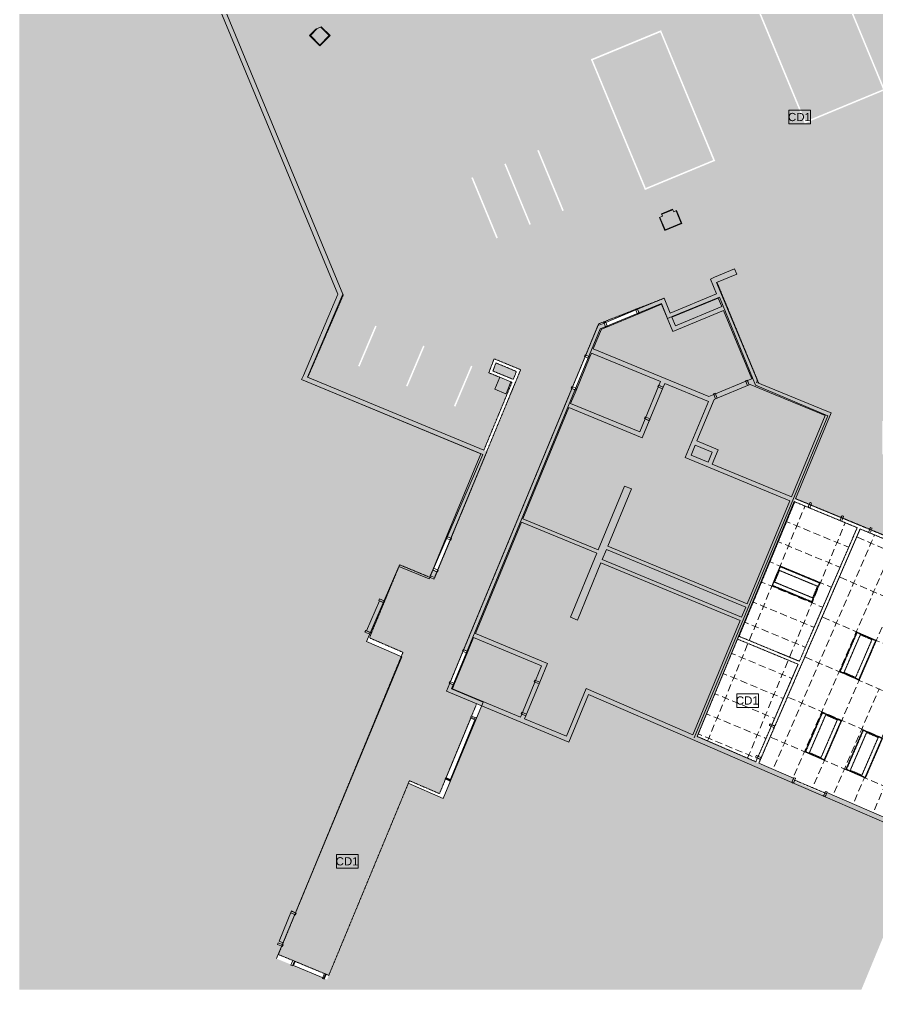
# Model space of a CAD drawing. Header units: inches. Extents: x 488 to 2071, y 800 to 2509.
# Drawn here: x 488 to 1433, y 800 to 1868 of the extents above; entities that cross this region are included whole.
import ezdxf

# ---------------------------------------------------------------- set-up
doc = ezdxf.new("R2010")
doc.units = ezdxf.units.IN
doc.header["$MEASUREMENT"] = 0
doc.linetypes.add('Demolished', pattern=[0.1875, 0.125, -0.0625])
for name, color, linetype, lineweight in [('A-ANNO-KEYN', 231, 'Continuous', 9), ('A-CLNG', 13, 'Demolished', 9), ('A-CLNG-PATT', 13, 'Demolished', 9), ('A-DETL-GENF', 92, 'Continuous', 9), ('A-DETL-THIN', 151, 'Continuous', 9), ('A-DOOR', 31, 'Demolished', 9), ('A-DOOR-FRAM', 31, 'Demolished', 20), ('A-WALL', 113, 'Demolished', 9), ('A-WALL-PATT', 111, 'Continuous', 13), ('E-LITE-EQPM', 33, 'Demolished', 9), ('I-WALL', 2, 'Demolished', 9)]:
    doc.layers.add(name, color=color, linetype=linetype, lineweight=lineweight)
doc.styles.add('Arial', font='arial.ttf', dxfattribs={"height": 9})

# ---------------------------------------------------------------- blocks, each defined once
blk = doc.blocks.new('Single Flush - OTJ_SOLIDFLUSH_ALUM-5213334-Level 1 REFLECTED CEILING PLAN DEMOLITION')
at = {"layer": 'A-DOOR-FRAM', "color": 250}
for p, q in [((-20, 4), (-20, -1.75)), ((-20, 4), (-18, 4)), ((-18, 4), (-18, -1.75)), ((18.000004, 4), (18.000004, -1.75)), ((18.000004, 4), (20.000004, 4)), ((20.000004, 4), (20.000004, -1.75)), ((-20, -1.75), (-18, -1.75)), ((18.000004, -1.75), (20.000004, -1.75))]:
    blk.add_line(p, q, dxfattribs=at)
blk = doc.blocks.new('Single Flush - OTJ_SOLIDFLUSH_ALUM-5250963-Level 1 REFLECTED CEILING PLAN DEMOLITION')
at = {"layer": 'A-DOOR-FRAM', "color": 250}
for p, q in [((-20, -4), (-20, 1.75)), ((-20, 1.75), (-18, 1.75)), ((-18, -4), (-18, 1.75)), ((18.000004, -4), (18.000004, 1.75)), ((18.000004, 1.75), (20.000004, 1.75)), ((20.000004, -4), (20.000004, 1.75)), ((-20, -4), (-18, -4)), ((18.000004, -4), (20.000004, -4))]:
    blk.add_line(p, q, dxfattribs=at)
blk = doc.blocks.new('Single Flush - OTJ_SOLIDFLUSH_ALUM-5309654-Level 1 REFLECTED CEILING PLAN DEMOLITION')
at = {"layer": 'A-DOOR-FRAM', "color": 8, "linetype": 'Continuous'}
for p, q in [((-20, -3.25), (-20, 2.5)), ((-20, 2.5), (-18, 2.5)), ((-18, -3.25), (-18, 2.5)), ((18.000004, -3.25), (18.000004, 2.5)), ((18.000004, 2.5), (20.000004, 2.5)), ((20.000004, -3.25), (20.000004, 2.5)), ((-20, -3.25), (-18, -3.25)), ((18.000004, -3.25), (20.000004, -3.25))]:
    blk.add_line(p, q, dxfattribs=at)
blk = doc.blocks.new('Single Flush - OTJ_SOLIDFLUSH_ALUM-5309679-Level 1 REFLECTED CEILING PLAN DEMOLITION')
at = {"layer": 'A-DOOR-FRAM', "color": 8, "linetype": 'Continuous'}
for p, q in [((-20, 3.25), (-20, -2.5)), ((-20, 3.25), (-18, 3.25)), ((-18, 3.25), (-18, -2.5)), ((18.000004, 3.25), (18.000004, -2.5)), ((18.000004, 3.25), (20.000004, 3.25)), ((20.000004, 3.25), (20.000004, -2.5)), ((-20, -2.5), (-18, -2.5)), ((18.000004, -2.5), (20.000004, -2.5))]:
    blk.add_line(p, q, dxfattribs=at)
blk = doc.blocks.new('L-Recessed-Axis-Duo - 2 x 4-V25-Level 1 REFLECTED CEILING PLAN DEMOLITION')
at = {"layer": 'E-LITE-EQPM', "color": 7}
for p, q in [((-23.7, 11.7), (-23.7, -11.7)), ((23.7, 11.7), (-23.7, 11.7)), ((-23.4, 11.1), (-23.4, 11.3)), ((-23.4, 11.3), (-23.4, 11.3)), ((-23.4, 11.1), (23.4, 11.1)), ((23.3, 11.3), (-23.3, 11.3)), ((-23.3, 11.3), (-23.3, -11.3)), ((23.3, -11.3), (23.3, 11.3)), ((23.4, 11.3), (23.4, 11.3)), ((23.4, 11.3), (23.4, 11.1)), ((23.7, -11.7), (23.7, 11.7)), ((-23.3, 7), (23.3, 7)), ((-23.3, 7), (23.3, 7)), ((-23.3, 6.9), (23.3, 6.9)), ((-22.6, 6.9), (-22.6, -6.9)), ((22.6, -6.9), (22.6, 6.9)), ((23.3, -6.9), (-23.3, -6.9)), ((-23.3, -7), (23.3, -7)), ((-23.3, -7), (23.3, -7)), ((-23.7, -11.7), (23.7, -11.7)), ((-23.4, -11.3), (-23.4, -11.1)), ((-23.4, -11.1), (23.4, -11.1)), ((-23.4, -11.3), (-23.4, -11.3)), ((-23.3, -11.3), (23.3, -11.3)), ((23.4, -11.1), (23.4, -11.3)), ((23.4, -11.3), (23.4, -11.3))]:
    blk.add_line(p, q, dxfattribs=at)
for points, knots in [([(-23.6, 11.6), (-23.6, 11.6), (-23.7, 11.7), (-23.7, 11.7), (-23.7, 11.7), (-23.7, 11.7), (-23.7, 11.7), (-23.7, 11.7), (-23.7, 11.7), (-23.7, 11.7), (-23.7, 11.7), (-23.7, 11.7), (-23.7, 11.7)], [0, 0, 0, 0, 0.166667, 0.25, 0.333333, 0.416667, 0.5, 0.583333, 0.666667, 0.75, 0.833333, 1, 1, 1, 1]), ([(23.6, 11.6), (23.6, 11.6), (23.7, 11.7), (23.7, 11.7), (23.7, 11.7), (23.7, 11.7), (23.7, 11.7), (23.7, 11.7), (23.7, 11.7), (23.7, 11.7), (23.7, 11.7), (23.7, 11.7), (23.7, 11.7)], [0, 0, 0, 0, 0.166667, 0.25, 0.333333, 0.416667, 0.5, 0.583333, 0.666667, 0.75, 0.833333, 1, 1, 1, 1]), ([(-23.7, -11.7), (-23.7, -11.7), (-23.7, -11.7), (-23.7, -11.7), (-23.7, -11.7), (-23.7, -11.7), (-23.7, -11.7), (-23.7, -11.7), (-23.7, -11.7), (-23.7, -11.7), (-23.7, -11.7), (-23.6, -11.6), (-23.6, -11.6)], [-1, -1, -1, -1, -0.833333, -0.75, -0.666667, -0.583333, -0.5, -0.416667, -0.333333, -0.25, -0.166667, 0, 0, 0, 0]), ([(23.6, -11.6), (23.6, -11.6), (23.7, -11.7), (23.7, -11.7), (23.7, -11.7), (23.7, -11.7), (23.7, -11.7), (23.7, -11.7), (23.7, -11.7), (23.7, -11.7), (23.7, -11.7), (23.7, -11.7), (23.7, -11.7)], [0, 0, 0, 0, 0.166667, 0.25, 0.333333, 0.416667, 0.5, 0.583333, 0.666667, 0.75, 0.833333, 1, 1, 1, 1])]:
    blk.add_open_spline(points, degree=3, knots=knots, dxfattribs=at)
blk = doc.blocks.new('L-Recessed-Axis-Duo - 2 x 4-4560001-Level 1 REFLECTED CEILING PLAN DEMOLITION')
at = {"layer": 'E-LITE-EQPM', "color": 7}
for p, q in [((-23.7, 11.7), (-23.7, -11.7)), ((23.7, 11.7), (-23.7, 11.7)), ((-23.4, 11.1), (-23.4, 11.3)), ((-23.4, 11.3), (-23.4, 11.3)), ((-23.4, 11.1), (23.4, 11.1)), ((23.3, 11.3), (-23.3, 11.3)), ((-23.3, 11.3), (-23.3, -11.3)), ((23.3, -11.3), (23.3, 11.3)), ((23.4, 11.3), (23.4, 11.3)), ((23.4, 11.3), (23.4, 11.1)), ((23.7, -11.7), (23.7, 11.7)), ((-23.3, 7), (23.3, 7)), ((-23.3, 7), (23.3, 7)), ((-23.3, 6.9), (23.3, 6.9)), ((-22.6, 6.9), (-22.6, -6.9)), ((22.6, -6.9), (22.6, 6.9)), ((23.3, -6.9), (-23.3, -6.9)), ((-23.3, -7), (23.3, -7)), ((-23.3, -7), (23.3, -7)), ((-23.7, -11.7), (23.7, -11.7)), ((-23.4, -11.3), (-23.4, -11.1)), ((-23.4, -11.1), (23.4, -11.1)), ((-23.4, -11.3), (-23.4, -11.3)), ((-23.3, -11.3), (23.3, -11.3)), ((23.4, -11.1), (23.4, -11.3)), ((23.4, -11.3), (23.4, -11.3))]:
    blk.add_line(p, q, dxfattribs=at)
for points, knots in [([(-23.6, 11.6), (-23.6, 11.6), (-23.7, 11.7), (-23.7, 11.7), (-23.7, 11.7), (-23.7, 11.7), (-23.7, 11.7), (-23.7, 11.7), (-23.7, 11.7), (-23.7, 11.7), (-23.7, 11.7), (-23.7, 11.7), (-23.7, 11.7)], [0, 0, 0, 0, 0.166667, 0.25, 0.333333, 0.416667, 0.5, 0.583333, 0.666667, 0.75, 0.833333, 1, 1, 1, 1]), ([(23.6, 11.6), (23.6, 11.6), (23.7, 11.7), (23.7, 11.7), (23.7, 11.7), (23.7, 11.7), (23.7, 11.7), (23.7, 11.7), (23.7, 11.7), (23.7, 11.7), (23.7, 11.7), (23.7, 11.7), (23.7, 11.7)], [0, 0, 0, 0, 0.166667, 0.25, 0.333333, 0.416667, 0.5, 0.583333, 0.666667, 0.75, 0.833333, 1, 1, 1, 1]), ([(-23.7, -11.7), (-23.7, -11.7), (-23.7, -11.7), (-23.7, -11.7), (-23.7, -11.7), (-23.7, -11.7), (-23.7, -11.7), (-23.7, -11.7), (-23.7, -11.7), (-23.7, -11.7), (-23.7, -11.7), (-23.6, -11.6), (-23.6, -11.6)], [-1, -1, -1, -1, -0.833333, -0.75, -0.666667, -0.583333, -0.5, -0.416667, -0.333333, -0.25, -0.166667, 0, 0, 0, 0]), ([(23.6, -11.6), (23.6, -11.6), (23.7, -11.7), (23.7, -11.7), (23.7, -11.7), (23.7, -11.7), (23.7, -11.7), (23.7, -11.7), (23.7, -11.7), (23.7, -11.7), (23.7, -11.7), (23.7, -11.7), (23.7, -11.7)], [0, 0, 0, 0, 0.166667, 0.25, 0.333333, 0.416667, 0.5, 0.583333, 0.666667, 0.75, 0.833333, 1, 1, 1, 1])]:
    blk.add_open_spline(points, degree=3, knots=knots, dxfattribs=at)
blk = doc.blocks.new('Single Flush - OTJ_SOLIDFLUSH_ALUM-V32-Level 1 REFLECTED CEILING PLAN DEMOLITION')
at = {"layer": 'A-DOOR-FRAM', "color": 250}
for p, q in [((-20, -3.25), (-20, 2.5)), ((-20, 2.5), (-18, 2.5)), ((-18, -3.25), (-18, 2.5)), ((18.000004, -3.25), (18.000004, 2.5)), ((18.000004, 2.5), (20.000004, 2.5)), ((20.000004, -3.25), (20.000004, 2.5)), ((-20, -3.25), (-18, -3.25)), ((18.000004, -3.25), (20.000004, -3.25))]:
    blk.add_line(p, q, dxfattribs=at)
blk = doc.blocks.new('Double Flush - Int-F-WDMF-72_ x 84_-5461230-Level 1 REFLECTED CEILING PLAN DEMOLITION')
at = {"layer": 'A-DOOR-FRAM', "color": 8, "linetype": 'Continuous'}
for p, q in [((-38, 3), (-36, 3)), ((-38, 3), (-38, 2.5)), ((-38, 2.5), (-37.5, 2.5)), ((-37.5, -2.5), (-37.5, 2.5)), ((-36, -3), (-36, 3)), ((36.000004, -3), (36.000004, 3)), ((36.000004, 3), (38.000004, 3)), ((37.500004, 2.5), (38.000004, 2.5)), ((37.500004, -2.5), (37.500004, 2.5)), ((38.000004, 3), (38.000004, 2.5)), ((-38, -2.5), (-37.5, -2.5)), ((-38, -3), (-38, -2.5)), ((-38, -3), (-36, -3)), ((36.000004, -3), (38.000004, -3)), ((37.500004, -2.5), (38.000004, -2.5)), ((38.000004, -3), (38.000004, -2.5))]:
    blk.add_line(p, q, dxfattribs=at)
blk = doc.blocks.new('Keynote Tag - Keynote Number - Boxed-135510-Level 1 REFLECTED CEILING PLAN DEMOLITION')
at = {"layer": 'A-ANNO-KEYN'}
for p, q in [((-0.125, -0.079), (-0.125, 0.078)), ((-0.125, 0.078), (0.125, 0.078)), ((0.125, 0.078), (0.125, -0.079)), ((-0.125, -0.079), (0.125, -0.079))]:
    blk.add_line(p, q, dxfattribs=at)

msp = doc.modelspace()

# ---------------------------------------------------------------- hatches: boundary and pattern name
at = {"layer": 'A-CLNG-PATT', "lineweight": 13}
h = msp.add_hatch(dxfattribs=at)
h.set_pattern_fill('FP_5', color=10, style=0, pattern_type=2)
h.set_pattern_definition([(270, (1202.845, 2702.288), (-24, -48), [4, -4, 8, -4, -28]), (270, (1202.845, 2702.288), (-24, -48), [-20, 8, -4, 8, -4, -4]), (270, (1202.845, 2702.288), (-24, -48), [-44, 4, 0]), (180, (1202.845, 2702.29), (-24, 48), [4, -4, 8, -4, -4]), (180, (1202.845, 2702.29), (-24, 48), [-20, 4, 0])])
h.paths.add_polyline_path([(828.7, 815.6), (917.5, 1030), (950.6, 1015.7), (991.5, 1114.6), (958.3, 1128.4), (1125.9, 1533), (1197.9, 1561.2), (1204.6, 1544.9), (1255.7, 1566), (1248.9, 1582.4), (1275.6, 1593.5), (1277.9, 1587.9), (1256.1, 1578.9), (1302.1, 1467.8), (1377.1, 1436.8), (1377.2, 1436.9), (1381.8, 1435), (1342.7, 1340.5), (1468.6, 1288.6), (1612.8, 1349.3), (1613, 1348.8), (1649.8, 1364.3), (1649.6, 1364.8), (1733.2, 1400), (1760, 1400), (1760, 1399.3), (1800, 1399.3), (1800, 1400), (1805.3, 1400), (1805.3, 1903.6), (1941.4, 1961.8), (1975.8, 1961.8), (1975.8, 1962.3), (2015.4, 1962.3), (2015.4, 2149.5), (1808.9, 2149.5), (1761.6, 2168.9), (1772.2, 2143.4), (1770.5, 2142.7), (1759.3, 2169.9), (1493.6, 2278.8), (1369.5, 2278.8), (762.4, 2022.6), (757.2, 2018.9), (726.6, 1997.3), (726.6, 1997.2), (682.1, 1965.6), (683.4, 1966.2), (679.5, 1963.5), (685, 1950.2), (684.9, 1950.2), (700.2, 1913.2), (700.3, 1913.3), (844.3, 1565.8), (844.2, 1565.6), (844.6, 1564.5), (805.6, 1474.3), (999.5, 1394), (1030.4, 1468.6), (1029.3, 1469.1), (1025.1, 1458.9), (1025.1, 1458.9), (1023.8, 1455.9), (1011.6, 1461), (1017, 1474.2), (1004.9, 1479.2), (1010.8, 1494.6), (1040, 1482.5), (1002.7, 1392.6), (1002.9, 1392.6), (944.7, 1252), (906.8, 1267.7), (873.5, 1187.3), (910.4, 1171.3), (773.2, 838.6), (828.7, 815.6)], flags=0)
h.paths.add_polyline_path([(1508, 1389.4), (1438.2, 1389.4), (1438.2, 1425.9), (1515.7, 1425.9), (1515.7, 1389.4), (1512.2, 1389.4)], flags=0)
h.paths.add_polyline_path([(1509.3, 1392.9), (1512.2, 1392.9), (1512.2, 1422.4), (1441.7, 1422.4), (1441.7, 1392.9), (1503.5, 1392.9)], flags=0)
h.paths.add_polyline_path([(968.1, 1441.9), (966.5, 1442.6), (985.3, 1486.9), (986.9, 1486.3), (968.4, 1442.6)], flags=0)
h.paths.add_polyline_path([(1657.3, 1444.5), (1624.5, 1444.5), (1624.5, 1511), (1738, 1511), (1738, 1623.4), (1737.7, 1623.3), (1709.8, 1689.9), (1711.4, 1690.6), (1738, 1627.3), (1738, 1906.7), (1663, 1906.7), (1663, 1955), (1741.5, 1955), (1741.5, 1507.5), (1657.5, 1507.5), (1657.5, 1444.5)], flags=0)
h.paths.add_polyline_path([(1654, 1448), (1654, 1459.4), (1635, 1451.5), (1628, 1468.4), (1628, 1448), (1649.6, 1448)], flags=0)
h.paths.add_polyline_path([(915.4, 1464.1), (913.8, 1464.7), (932.6, 1509.1), (934.2, 1508.4), (919.7, 1474.2)], flags=0)
h.paths.add_polyline_path([(1654, 1468.4), (1654, 1507.5), (1628, 1507.5), (1628, 1474.6), (1648, 1482.9), (1654, 1468.4)], flags=0)
h.paths.add_polyline_path([(1031.8, 1471.9), (1035.4, 1480.6), (1012.8, 1490), (1009.4, 1481.1), (1030.4, 1472.4)], flags=0)
h.paths.add_polyline_path([(862.6, 1486), (861, 1486.7), (879.8, 1531), (881.4, 1530.3)], flags=0)
h.paths.add_polyline_path([(1573.2, 1560), (1572.6, 1561.7), (1617.1, 1580.1), (1617.7, 1578.5)], flags=0)
h.paths.add_polyline_path([(1691.5, 1604), (1663.6, 1670.6), (1665.2, 1671.2), (1693.1, 1604.7)], flags=0)
h.paths.add_polyline_path([(1555.5, 1605.5), (1554.8, 1607.1), (1599.3, 1625.5), (1600, 1623.9), (1555.5, 1605.5)], flags=0)
h.paths.add_polyline_path([(1013.3, 1627.1), (985.7, 1693.8), (987.3, 1694.5), (1014.9, 1627.8)], flags=0)
h.paths.add_polyline_path([(1198.7, 1635.7), (1192.8, 1650), (1196.2, 1651.5), (1195.1, 1654.2), (1207.3, 1659.3), (1208.5, 1656.5), (1211.7, 1657.9), (1217.6, 1643.6), (1199, 1635.9)], flags=0)
h.paths.add_polyline_path([(1049.6, 1642.2), (1022, 1708.9), (1023.6, 1709.5), (1051.2, 1642.8)], flags=0)
h.paths.add_polyline_path([(1783.9, 1642.8), (1756, 1709.4), (1757.6, 1710), (1785.5, 1643.5)], flags=0)
h.paths.add_polyline_path([(1535.8, 1650.1), (1535.1, 1651.7), (1579.6, 1670.2), (1580.3, 1668.6), (1536.1, 1650.3)], flags=0)
h.paths.add_polyline_path([(1085.9, 1657.2), (1058.3, 1723.9), (1059.9, 1724.5), (1087.5, 1657.9)], flags=0)
h.paths.add_polyline_path([(1176.8, 1680.4), (1117.2, 1824.4), (1194.6, 1856.4), (1254.2, 1712.5), (1182.3, 1682.7)], flags=0)
h.paths.add_polyline_path([(1177.8, 1682.7), (1251.9, 1713.4), (1193.7, 1854.1), (1119.5, 1823.4), (1165.4, 1712.5)], flags=0)
h.paths.add_polyline_path([(1352.8, 1753.7), (1293.1, 1897.6), (1381.6, 1934.3), (1441.2, 1790.4), (1381.6, 1765.7)], flags=0)
h.paths.add_polyline_path([(1353.7, 1756), (1439, 1791.3), (1380.7, 1932), (1295.4, 1896.7), (1352.8, 1758.3)], flags=0)
h.paths.add_polyline_path([(1511.9, 1765.2), (1505.8, 1779.8), (1520.6, 1785.9), (1526.8, 1771.2), (1526.5, 1771), (1526.4, 1771.3), (1520.6, 1768.9)], flags=0)
h.paths.add_polyline_path([(818.8, 1839.3), (807.5, 1850.6), (814.6, 1857.7), (820.5, 1860.2), (830.1, 1850.6), (819.2, 1839.7)], flags=0)
h.paths.add_polyline_path([(1666.5, 1910.2), (1738, 1910.2), (1738, 1951.5), (1666.5, 1951.5), (1666.5, 1913.7)], flags=0)
h.paths.add_polyline_path([(1073.3, 1947.2), (1072, 1950.4), (1071.5, 1950.2), (1066.8, 1961.8), (1081.5, 1967.9), (1086.3, 1956.4), (1086, 1956.2), (1087.4, 1953), (1073.5, 1947.2)], flags=0)
h.paths.add_polyline_path([(1838.6, 1978), (1811, 2044.7), (1812.6, 2045.4), (1840.2, 1978.7)], flags=0)
h.paths.add_polyline_path([(1883.1, 1996.6), (1855.4, 2063.3), (1857.1, 2064), (1884.7, 1997.3)], flags=0)
h.paths.add_polyline_path([(1941.4, 1997.5), (1908.3, 1997.5), (1908.3, 2061.6), (1900.8, 2079.8), (1902.4, 2080.5), (1908.3, 2066.2), (1908.3, 2117.5), (1968.3, 2117.5), (1968.3, 1997.5), (1950.3, 1997.5)], flags=0)
h.paths.add_polyline_path([(2003.5, 2001.7), (2002.4, 2001.9), (2001.5, 2002.3), (2000.6, 2002.9), (2000, 2003.7), (1999.6, 2004.7), (1999.5, 2005.7), (1999.6, 2006.9), (2000, 2007.7), (2000.6, 2008.6), (2001.5, 2009.2), (2002.5, 2009.6), (2003.5, 2009.7), (2004.5, 2009.6), (2005.5, 2009.2), (2006.3, 2008.5), (2006.9, 2007.7), (2007.3, 2006.8), (2007.5, 2005.7), (2007.3, 2004.7), (2006.9, 2003.7), (2006.3, 2002.9), (2005.5, 2002.3), (2004.5, 2001.9)], flags=0)
h.paths.add_polyline_path([(1663.7, 2015), (1663.7, 2018.5), (1739.7, 2018.5), (1739.7, 2094.7), (1743.2, 2094.7), (1743.2, 2015), (1674.9, 2015)], flags=0)
h.paths.add_polyline_path([(2002.5, 2049.7), (2001.4, 2049.9), (2000.5, 2050.3), (1999.6, 2050.9), (1999, 2051.7), (1998.6, 2052.7), (1998.5, 2053.7), (1998.6, 2054.8), (1999, 2055.7), (1999.6, 2056.6), (2000.5, 2057.2), (2001.4, 2057.6), (2002.5, 2057.7), (2003.5, 2057.6), (2004.5, 2057.2), (2005.3, 2056.6), (2005.9, 2055.7), (2006.3, 2054.8), (2006.5, 2053.7), (2006.3, 2052.7), (2005.9, 2051.7), (2005.3, 2050.9), (2004.5, 2050.3), (2003.5, 2049.9)], flags=0)
h.paths.add_polyline_path([(1359.9, 2066.9), (1356.4, 2066.9), (1356.4, 2151.6), (1316.2, 2151.6), (1316.2, 2175.1), (1359.9, 2175.1), (1359.9, 2098.4)], flags=0)
h.paths.add_polyline_path([(1383.9, 2075), (1377.8, 2089.7), (1392.6, 2095.9), (1398.7, 2081.1)], flags=0)
h.paths.add_polyline_path([(2002.5, 2098.3), (2001.4, 2098.4), (2000.5, 2098.8), (1999.6, 2099.5), (1999, 2100.3), (1998.6, 2101.3), (1998.5, 2102.3), (1998.6, 2103.3), (1999, 2104.3), (1999.6, 2105.1), (2000.5, 2105.8), (2001.4, 2106.2), (2002.5, 2106.3), (2003.5, 2106.2), (2004.5, 2105.8), (2005.3, 2105.1), (2005.9, 2104.3), (2006.3, 2103.3), (2006.5, 2102.3), (2006.3, 2101.3), (2005.9, 2100.3), (2005.3, 2099.5), (2004.5, 2098.8), (2003.3, 2098.4)], flags=0)
h.paths.add_polyline_path([(1344.7, 2155.1), (1356.4, 2155.1), (1356.4, 2171.6), (1319.7, 2171.6), (1319.7, 2155.1), (1336.2, 2155.1)], flags=0)
h = msp.add_hatch(dxfattribs=at)
h.set_pattern_fill('FP_7', color=10, style=0, pattern_type=2)
h.set_pattern_definition([(157.5, (1441.86, 1296.036), (-35.1618, 40.542), [4, -4, 8, -4, -28]), (157.5, (1441.86, 1296.036), (-35.1618, 40.542), [-20, 8, -4, 8, -4, -4]), (157.5, (1441.86, 1296.036), (-35.1618, 40.542), [-44, 4, 0]), (67.5, (1441.86, 1296.036), (53.531, 3.804), [4, -4, 8, -4, -4]), (67.5, (1441.86, 1296.036), (53.531, 3.804), [-20, 4, 0])])
h.paths.add_polyline_path([(1346.9, 1161.5), (1381.7, 1242), (1410.5, 1308.6), (1341.8, 1337), (1280.5, 1189), (1346.9, 1161.5)], flags=0)
h.paths.add_polyline_path([(1360.6, 1226.5), (1316.8, 1244.6), (1325.8, 1266.3), (1369.6, 1248.1), (1361.8, 1229.4)], flags=0)
h = msp.add_hatch(dxfattribs=at)
h.set_pattern_fill('FP_9', color=10, style=0, pattern_type=2)
h.set_pattern_definition([(66.62, (1456.58, 1121.347), (41.0772, 34.535), [4, -4, 8, -4, -28]), (66.62, (1456.58, 1121.347), (41.0772, 34.535), [-20, 8, -4, 8, -4, -4]), (66.62, (1456.58, 1121.347), (41.0772, 34.535), [-44, 4, 0]), (336.62, (1456.58, 1121.347), (2.982, -53.583), [4, -4, 8, -4, -4]), (336.62, (1456.58, 1121.347), (2.982, -53.583), [-20, 4, 0])])
h.paths.add_polyline_path([(1492.6, 966.9), (1499.9, 979.9), (1507.6, 992.7), (1515.7, 1005.4), (1524.1, 1017.7), (1532.9, 1029.9), (1542, 1041.8), (1551.4, 1053.4), (1561.2, 1064.7), (1571.3, 1075.8), (1581.7, 1086.6), (1551.5, 1113.4), (1547.5, 1109.3), (1535.1, 1121.7), (1545.1, 1131.8), (1461.5, 1285.6), (1463.8, 1286.5), (1413.8, 1307.2), (1302.3, 1049.2), (1340.5, 1032.6), (1339.9, 1031.3), (1376.8, 1015.7), (1377.2, 1016.8), (1492.6, 966.9)], flags=0)
h.paths.add_polyline_path([(1419.6, 1033.1), (1398.1, 1042.4), (1416.9, 1085.9), (1438.4, 1076.6), (1419.7, 1033.3)], flags=0)
h.paths.add_polyline_path([(1374.6, 1052.5), (1353.1, 1061.8), (1372, 1105.3), (1393.4, 1096.1), (1376.5, 1056.9)], flags=0)
h.paths.add_polyline_path([(1481.4, 1058.7), (1459.9, 1068), (1478.7, 1111.5), (1500.2, 1102.2), (1482.1, 1060.3)], flags=0)
h.paths.add_polyline_path([(1455.9, 1122.1), (1434.4, 1131.4), (1453.3, 1174.9), (1474.7, 1165.7), (1457, 1124.6)], flags=0)
h.paths.add_polyline_path([(1412.8, 1140.8), (1391.3, 1150.1), (1410.1, 1193.6), (1431.6, 1184.3), (1413.1, 1141.5)], flags=0)
h = msp.add_hatch(dxfattribs=at)
h.set_pattern_fill('FP_8', color=10, style=0, pattern_type=2)
h.set_pattern_definition([(337.5, (1239.383, 1183.692), (35.1618, -40.542), [4, -4, 8, -4, -28]), (337.5, (1239.383, 1183.692), (35.1618, -40.542), [-20, 8, -4, 8, -4, -4]), (337.5, (1239.383, 1183.692), (35.1618, -40.542), [-44, 4, 0]), (247.5, (1239.383, 1183.69), (-53.53, -3.804), [4, -4, 8, -4, -4]), (247.5, (1239.383, 1183.69), (-53.53, -3.804), [-20, 4, 0])])
h.paths.add_polyline_path([(1299, 1050.8), (1345.4, 1158.3), (1278.8, 1185.9), (1234.4, 1078.7), (1298.9, 1050.8)], flags=0)
at = {"layer": 'A-DETL-GENF'}
h = msp.add_hatch(color=9, dxfattribs=at)
h.paths.add_polyline_path([(771.3, 799.9), (1415.2, 799.9), (1483.6, 965.3), (1375.2, 1012.2), (1376.2, 1014.3), (1339.4, 1030.2), (1338.5, 1028), (1114.8, 1124.8), (1093.2, 1072.5), (997, 1112.3), (954.8, 1010.5), (916.3, 1027.2), (826.8, 811), (771.3, 834), (909.1, 1166.5), (870.1, 1183.4), (905.9, 1266), (939.2, 1252.2), (940.6, 1255.5), (940.5, 1255.5), (943.2, 1262), (943.4, 1261.9), (959.3, 1298.7), (958.5, 1299), (996.2, 1389.9), (798.8, 1471.7), (838.3, 1567), (675.6, 1959.9), (630.5, 1928.4), (509.3, 1978.6), (488.1, 1927.4), (488.1, 799.9), (724.3, 799.9)], flags=0)
h.paths.add_polyline_path([(1090.5, 1079), (1112.1, 1131.4), (1229.6, 1080.6), (1281.6, 1206.2), (1128.3, 1269.7), (1102.4, 1206.9), (1095, 1209.9), (1124, 1280.4), (1040.9, 1314.7), (990.1, 1192.2), (1069.7, 1159.2), (1061, 1138.3), (1056.4, 1140.2), (1063.1, 1156.5), (988.2, 1187.5), (981.8, 1172.2), (981, 1172.5), (965.8, 1135.6), (966.5, 1135.3), (964.8, 1131.1), (1039.8, 1100.1), (1041.1, 1103.3), (1045.7, 1101.4), (1044.4, 1098.1), (1088.6, 1079.8)], flags=0)
h.paths.add_polyline_path([(1283.1, 1209.9), (1287.8, 1221.1), (1134.4, 1284.7), (1129.8, 1273.4), (1280.5, 1211)], flags=0)
h.paths.add_polyline_path([(1289.3, 1224.8), (1336.2, 1338), (1221.1, 1385.7), (1246.7, 1447.6), (1198.7, 1467.5), (1197, 1463.4), (1192.3, 1465.3), (1194.1, 1469.4), (1118, 1500.9), (1116.3, 1496.8), (1115, 1497.3), (1099.7, 1460.4), (1101, 1459.8), (1095, 1445.5), (1171.1, 1414), (1177, 1428.3), (1181.6, 1426.4), (1173.8, 1407.4), (1093.1, 1440.8), (1042.4, 1318.4), (1125.5, 1284.1), (1154.5, 1354.2), (1161.9, 1351.2), (1136, 1288.4), (1288.8, 1225.1)], flags=0)
h.paths.add_polyline_path([(1338.1, 1342.6), (1375.2, 1432.2), (1292.7, 1466.3), (1291.7, 1465.9), (1289.8, 1470.5), (1294.4, 1472.4), (1263.3, 1547.6), (1207.7, 1524.5), (1195.1, 1554.7), (1170.7, 1544.5), (1170.3, 1545.4), (1133.3, 1530.1), (1133.7, 1529.2), (1128.9, 1527.3), (1119.9, 1505.6), (1247.2, 1452.9), (1252.8, 1455.2), (1254.7, 1450.6), (1253.1, 1449.9), (1234.1, 1404.1), (1257.5, 1394.4), (1251, 1378.7), (1336.2, 1343.4)], flags=0)
h.paths.add_polyline_path([(1246.3, 1380.6), (1250.9, 1391.7), (1232.2, 1399.5), (1227.6, 1388.4), (1238.8, 1383.8)], flags=0)
h.paths.add_polyline_path([(1210.4, 1531), (1261.4, 1552.2), (1257.6, 1561.4), (1206.5, 1540.3), (1209.6, 1532.9)], flags=0)
at = {"layer": 'A-WALL', "linetype": 'Continuous'}
for points in [[(818.8, 1840.1), (829.2, 1850.6), (819.9, 1859.9), (816.1, 1858.3), (808.4, 1850.6), (816.1, 1842.8)], [(1199, 1636.5), (1216.8, 1643.9), (1211.1, 1657.6), (1208.5, 1656.5), (1207.6, 1658.7), (1195.3, 1653.7), (1196.2, 1651.5), (1193.4, 1650.3), (1198.7, 1637.3)], [(1023.8, 1455.9), (1025.1, 1458.9), (1025.1, 1458.9), (1029.3, 1469.1), (1017, 1474.2), (1011.6, 1461), (1022.2, 1456.6)]]:
    msp.add_hatch(color=250, dxfattribs=at).paths.add_polyline_path(points, flags=0)
at = {"layer": 'A-WALL-PATT', "lineweight": 9}
h = msp.add_hatch(color=7, dxfattribs=at)
h.paths.add_polyline_path([(838.8, 1565.8), (841.6, 1572.3), (700.3, 1913.3), (695.7, 1911.4), (797.5, 1665.6)], flags=0)
h.paths.add_polyline_path([(680.4, 1948.3), (685, 1950.2), (679.5, 1963.5), (675.4, 1960.5), (679.6, 1950.2)], flags=0)
at = {"layer": 'A-WALL-PATT'}
msp.add_hatch(color=250, dxfattribs=at).paths.add_polyline_path([(818.8, 1839.3), (830.1, 1850.6), (820.5, 1860.2), (819.9, 1859.9), (829.2, 1850.6), (818.8, 1840.1), (808.4, 1850.6), (816.1, 1858.3), (814.6, 1857.7), (807.5, 1850.6), (817.9, 1840.1)], flags=0)
h = msp.add_hatch(color=250, dxfattribs=at)
h.paths.add_polyline_path([(1198.7, 1635.7), (1217.6, 1643.6), (1211.7, 1657.9), (1211.1, 1657.6), (1216.8, 1643.9), (1199, 1636.5), (1193.4, 1650.3), (1192.8, 1650), (1198.4, 1636.5)], flags=0)
h.paths.add_polyline_path([(1195.3, 1653.7), (1207.6, 1658.7), (1207.3, 1659.3), (1195.1, 1654.2)], flags=0)
at = {"layer": 'A-WALL-PATT', "lineweight": 9}
for points in [[(1255.8, 1578.7), (1277.9, 1587.9), (1275.6, 1593.5), (1253.5, 1584.3), (1255.7, 1579.1)], [(1294.9, 1471.3), (1299.5, 1473.2), (1253.5, 1584.3), (1248.9, 1582.4), (1261.4, 1552.2), (1261.6, 1552.2), (1263.5, 1547.6), (1263.3, 1547.6), (1294.9, 1471.3)], [(805.4, 1474.4), (844.2, 1565.8), (841.6, 1572.3), (800.8, 1476.3)], [(1206.5, 1540.3), (1257.6, 1561.4), (1255.7, 1566), (1204.6, 1544.9)], [(1207.7, 1524.5), (1212.3, 1526.4), (1199.8, 1556.6), (1195.1, 1554.7), (1204.6, 1531.8)], [(1212.3, 1526.4), (1263.5, 1547.6), (1261.6, 1552.2), (1210.4, 1531)], [(1240.6, 1450.1), (1247.2, 1452.9), (1119.9, 1505.6), (1118, 1500.9), (1234.1, 1452.8)], [(1000.8, 1388), (1002.7, 1392.6), (800.7, 1476.3), (798.8, 1471.7), (1000.8, 1388)], [(1375.2, 1432.2), (1377.1, 1436.8), (1293.7, 1471.3), (1291.8, 1466.7), (1368.7, 1434.9)], [(1173.8, 1407.4), (1175.7, 1412), (1095, 1445.5), (1093.1, 1440.8), (1134.4, 1423.7)], [(1225.7, 1383.8), (1253.1, 1449.9), (1247.2, 1447.4), (1246.7, 1447.6), (1221.1, 1385.7)], [(1234.2, 1078.6), (1381.8, 1435), (1377.2, 1436.9), (1229.6, 1080.6)], [(1250.9, 1391.7), (1252.8, 1396.3), (1234.1, 1404.1), (1232.2, 1399.5), (1247.2, 1393.3)], [(1251, 1378.7), (1257.5, 1394.4), (1252.8, 1396.3), (1246.3, 1380.6), (1250.9, 1378.7)], [(1336.2, 1338), (1338.1, 1342.6), (1227.6, 1388.4), (1225.7, 1383.8), (1329.1, 1341)], [(1102.4, 1206.9), (1161.9, 1351.2), (1154.5, 1354.2), (1095, 1209.9)], [(1124, 1280.4), (1125.5, 1284.1), (1042.4, 1318.4), (1040.9, 1314.7), (1096.4, 1291.8)], [(1287.8, 1221.1), (1289.3, 1224.8), (1136, 1288.4), (1134.4, 1284.7), (1287.4, 1221.3)], [(1281.6, 1206.2), (1283.1, 1209.9), (1129.8, 1273.4), (1128.3, 1269.7), (1279.3, 1207.1)], [(1063.1, 1156.5), (1065.1, 1161.1), (990.1, 1192.2), (988.2, 1187.5), (1040.9, 1165.7)], [(1088.6, 1074.4), (1090.5, 1079), (964.8, 1131.1), (962.9, 1126.5), (1081.5, 1077.4)], [(1093.2, 1072.5), (1114.8, 1124.8), (1110.2, 1126.7), (1088.6, 1074.4), (1090.5, 1073.6)]]:
    msp.add_hatch(color=7, dxfattribs=at).paths.add_polyline_path(points, flags=0)
h = msp.add_hatch(color=7, dxfattribs=at)
h.paths.add_polyline_path([(1128.9, 1527.3), (1133.7, 1529.2), (1131.8, 1533.9), (1131.6, 1533.8), (1129.3, 1528.1)], flags=0)
h.paths.add_polyline_path([(1170.7, 1544.5), (1199.8, 1556.6), (1197.9, 1561.2), (1168.7, 1549.2)], flags=0)
h = msp.add_hatch(color=7, dxfattribs=at)
h.paths.add_polyline_path([(962.9, 1126.5), (966.5, 1135.3), (961.9, 1137.2), (958.3, 1128.4)], flags=0)
h.paths.add_polyline_path([(981.8, 1172.2), (1101, 1459.8), (1096.4, 1461.7), (977.2, 1174.1)], flags=0)
h.paths.add_polyline_path([(1116.3, 1496.8), (1131.6, 1533.8), (1125.1, 1531.1), (1111.7, 1498.7)], flags=0)
h = msp.add_hatch(color=7, dxfattribs=at)
h.paths.add_polyline_path([(1175.7, 1412), (1181.6, 1426.4), (1177, 1428.3), (1171.1, 1414), (1173.8, 1412.8)], flags=0)
h.paths.add_polyline_path([(1197, 1463.4), (1198.7, 1467.5), (1194.1, 1469.4), (1192.3, 1465.3), (1194.1, 1464.6)], flags=0)
h = msp.add_hatch(color=7, dxfattribs=at)
h.paths.add_polyline_path([(1247.2, 1447.4), (1254.7, 1450.6), (1252.8, 1455.2), (1240.6, 1450.1), (1246.7, 1447.6)], flags=0)
h.paths.add_polyline_path([(1291.7, 1465.9), (1292.7, 1466.3), (1291.8, 1466.7), (1293.7, 1471.3), (1299.3, 1469), (1300.9, 1469.7), (1299.5, 1473.2), (1294.9, 1471.3), (1294.4, 1472.4), (1289.8, 1470.5), (1291.3, 1466.7)], flags=0)
h = msp.add_hatch(color=7, dxfattribs=at)
h.paths.add_polyline_path([(945.1, 1253.6), (947.8, 1260.1), (943.2, 1262), (940.5, 1255.5), (944.7, 1253.8)], flags=0)
h.paths.add_polyline_path([(963.1, 1297.1), (1000.8, 1388), (996.2, 1389.9), (958.5, 1299)], flags=0)
h = msp.add_hatch(color=7, dxfattribs=at)
h.paths.add_polyline_path([(1044.4, 1098.1), (1045.7, 1101.4), (1041.1, 1103.3), (1039.8, 1100.1)], flags=0)
h.paths.add_polyline_path([(1061, 1138.3), (1069.7, 1159.2), (1065.1, 1161.1), (1056.4, 1140.2)], flags=0)
h = msp.add_hatch(color=7, dxfattribs=at)
h.paths.add_polyline_path([(1495.2, 960.3), (1497.2, 964.9), (1377.2, 1016.8), (1375.2, 1012.2), (1492.6, 961.4)], flags=0)
h.paths.add_polyline_path([(1338.5, 1028), (1340.5, 1032.6), (1112.1, 1131.4), (1110.2, 1126.7), (1328.7, 1032.3)], flags=0)

# ---------------------------------------------------------------- linework, layer by layer
at = {"layer": 'A-CLNG', "color": 7}
for p, q in [((1302.1, 1467.8), (1256.1, 1578.9)), ((805.6, 1474.3), (844.6, 1564.5)), ((844.6, 1564.5), (844.2, 1565.6)), ((1197.9, 1561.2), (1125.9, 1533)), ((1125.9, 1533), (961.9, 1137.2)), ((944.7, 1252), (1002.9, 1392.6)), ((1002.9, 1392.6), (1002.7, 1392.6)), ((1280.5, 1189), (1341.8, 1337)), ((1468.6, 1288.6), (1342.7, 1340.5)), ((1356.4, 1331), (1393.4, 1315.7)), ((1302.3, 1049.2), (1413.8, 1307.2)), ((1410.5, 1308.6), (1359, 1189.3)), ((1423, 1303.4), (1459.9, 1288.1)), ((873.5, 1187.3), (906.8, 1267.7)), ((906.8, 1267.7), (944.7, 1252)), ((1325.8, 1266.3), (1316.8, 1244.6)), ((1369.6, 1248.1), (1325.8, 1266.3)), ((1316.8, 1244.6), (1360.6, 1226.5)), ((1360.6, 1226.5), (1369.6, 1248.1)), ((910.4, 1171.3), (873.5, 1187.3)), ((1234.4, 1078.7), (1278.8, 1185.9)), ((1410.1, 1193.6), (1391.3, 1150.1)), ((1431.6, 1184.3), (1410.1, 1193.6)), ((1412.8, 1140.8), (1431.6, 1184.3)), ((773.2, 838.6), (910.4, 1171.3)), ((1346.9, 1161.5), (1322.4, 1171.6)), ((1345.5, 1158.3), (1299, 1050.8)), ((1391.3, 1150.1), (1412.8, 1140.8)), ((991.5, 1114.6), (950.6, 1015.7)), ((1372, 1105.3), (1353.1, 1061.8)), ((1393.4, 1096.1), (1372, 1105.3)), ((1374.6, 1052.5), (1393.4, 1096.1)), ((1416.9, 1085.9), (1398.1, 1042.4)), ((1438.4, 1076.6), (1416.9, 1085.9)), ((1299, 1050.8), (1234.4, 1078.7)), ((1419.6, 1033.1), (1438.4, 1076.6)), ((1353.1, 1061.8), (1374.6, 1052.5)), ((1398.1, 1042.4), (1419.6, 1033.1)), ((917.5, 1030), (828.7, 815.6)), ((950.6, 1015.7), (917.5, 1030)), ((1376.8, 1015.7), (1339.9, 1031.3)), ((828.7, 815.6), (773.2, 838.6))]:
    msp.add_line(p, q, dxfattribs=at)
at = {"layer": 'A-DETL-THIN'}
for p, q in [((1259.1, 1562.3), (1206.9, 1541.1)), ((1298.4, 1465.6), (1259.1, 1562.3)), ((1194.9, 1555.6), (1127.5, 1527.7)), ((1201.7, 1538.9), (1194.9, 1555.6)), ((1206.9, 1541.1), (1201.7, 1538.9)), ((1127.5, 1527.7), (963.9, 1131.1)), ((998.5, 1389.3), (798.8, 1471.7)), ((1378.2, 1431.8), (1298.4, 1465.6)), ((1231.2, 1077), (1378.2, 1431.8)), ((939.2, 1252.2), (998.5, 1389.3)), ((870.1, 1183.4), (905.9, 1266)), ((905.9, 1266), (939.2, 1252.2)), ((909.1, 1166.5), (870.1, 1183.4)), ((771.3, 834), (909.1, 1166.5)), ((963.9, 1131.1), (998.8, 1116.6)), ((998.8, 1116.6), (954.8, 1010.5)), ((954.8, 1010.5), (916.3, 1027.2))]:
    msp.add_line(p, q, dxfattribs=at)
at = {"layer": 'A-WALL', "color": 8, "linetype": 'Continuous', "lineweight": 20}
for p, q in [((814.6, 1857.7), (820.5, 1860.2)), ((820.5, 1860.2), (830.1, 1850.6)), ((807.5, 1850.6), (814.6, 1857.7)), ((818.8, 1839.3), (807.5, 1850.6)), ((830.1, 1850.6), (818.8, 1839.3)), ((1195.1, 1654.2), (1207.3, 1659.3)), ((1207.3, 1659.3), (1208.5, 1656.5)), ((1208.5, 1656.5), (1211.7, 1657.9)), ((1211.7, 1657.9), (1217.6, 1643.6)), ((1192.8, 1650), (1196.2, 1651.5)), ((1198.7, 1635.7), (1192.8, 1650)), ((1196.2, 1651.5), (1195.1, 1654.2)), ((1217.6, 1643.6), (1198.7, 1635.7)), ((1253.5, 1584.3), (1275.6, 1593.5)), ((1275.6, 1593.5), (1277.9, 1587.9)), ((1277.9, 1587.9), (1255.8, 1578.7)), ((1011.6, 1461), (1017, 1474.2)), ((1029.3, 1469.1), (1025.1, 1458.9)), ((1034.3, 1468.9), (1028.2, 1454.1)), ((1028.2, 1454.1), (1034.3, 1468.9)), ((1034.3, 1468.9), (1034.3, 1468.9)), ((1023.8, 1455.9), (1011.6, 1461)), ((1028.2, 1454.1), (1028.2, 1454.1)), ((1125.5, 1284.1), (1154.5, 1354.2)), ((1161.9, 1351.2), (1136, 1288.4)), ((1154.5, 1354.2), (1161.9, 1351.2)), ((1134.4, 1284.7), (1129.8, 1273.4)), ((1095, 1209.9), (1124, 1280.4)), ((1128.3, 1269.7), (1102.4, 1206.9)), ((1102.4, 1206.9), (1095, 1209.9))]:
    msp.add_line(p, q, dxfattribs=at)
at = {"layer": 'A-WALL', "color": 55, "linetype": 'Continuous', "lineweight": 13}
for p, q in [((819.9, 1859.9), (829.2, 1850.6)), ((808.4, 1850.6), (816.1, 1858.3)), ((818.8, 1840.1), (808.4, 1850.6)), ((829.2, 1850.6), (818.8, 1840.1)), ((1195.3, 1653.7), (1207.6, 1658.7)), ((1211.1, 1657.6), (1216.8, 1643.9)), ((1199, 1636.5), (1193.4, 1650.3)), ((1216.8, 1643.9), (1199, 1636.5))]:
    msp.add_line(p, q, dxfattribs=at)
at = {"layer": 'A-WALL', "linetype": 'Continuous'}
for p, q in [((1017, 1474.2), (1029.3, 1469.1)), ((1025.1, 1458.9), (1023.8, 1455.9)), ((1025.1, 1458.9), (1025.1, 1458.9))]:
    msp.add_line(p, q, dxfattribs=at)
at = {"layer": 'I-WALL', "color": 8, "linetype": 'Continuous', "lineweight": 20}
for p, q in [((700.3, 1913.3), (844.3, 1565.8)), ((838.8, 1565.8), (695.7, 1911.4)), ((1248.9, 1582.4), (1253.5, 1584.3)), ((1255.7, 1566), (1248.9, 1582.4)), ((1255.8, 1578.7), (1299.5, 1473.2)), ((800.8, 1476.3), (838.8, 1565.8)), ((844.3, 1565.8), (805.4, 1474.4)), ((1168.7, 1549.2), (1197.9, 1561.2)), ((1197.9, 1561.2), (1204.6, 1544.9)), ((1204.6, 1544.9), (1255.7, 1566)), ((1257.6, 1561.4), (1206.5, 1540.3)), ((1261.4, 1552.2), (1257.6, 1561.4)), ((1170.7, 1544.5), (1168.7, 1549.2)), ((1195.1, 1554.7), (1170.7, 1544.5)), ((1207.7, 1524.5), (1195.1, 1554.7)), ((1210.4, 1531), (1261.4, 1552.2)), ((1206.5, 1540.3), (1210.4, 1531)), ((1263.3, 1547.6), (1207.7, 1524.5)), ((1294.4, 1472.4), (1263.3, 1547.6)), ((1111.7, 1498.7), (1125.1, 1531.1)), ((1125.1, 1531.1), (1131.8, 1533.9)), ((1133.7, 1529.2), (1128.9, 1527.3)), ((1131.8, 1533.9), (1133.7, 1529.2)), ((1128.9, 1527.3), (1119.9, 1505.6)), ((1116.3, 1496.8), (1111.7, 1498.7)), ((1118, 1500.9), (1116.3, 1496.8)), ((1194.1, 1469.4), (1118, 1500.9)), ((1119.9, 1505.6), (1247.2, 1452.9)), ((798.8, 1471.7), (800.7, 1476.3)), ((800.7, 1476.3), (800.8, 1476.3)), ((805.4, 1474.4), (999.5, 1394)), ((996.2, 1389.9), (798.8, 1471.7)), ((1192.3, 1465.3), (1194.1, 1469.4)), ((1197, 1463.4), (1192.3, 1465.3)), ((1198.7, 1467.5), (1197, 1463.4)), ((1246.7, 1447.6), (1198.7, 1467.5)), ((1289.8, 1470.5), (1294.4, 1472.4)), ((1291.7, 1465.9), (1289.8, 1470.5)), ((1292.7, 1466.3), (1291.7, 1465.9)), ((1375.2, 1432.2), (1292.7, 1466.3)), ((1300.9, 1469.7), (1299.3, 1469)), ((1299.3, 1469), (1377.1, 1436.8)), ((1299.5, 1473.2), (1299.5, 1473.2)), ((1299.5, 1473.2), (1300.9, 1469.7)), ((977.2, 1174.1), (1096.4, 1461.7)), ((1101, 1459.8), (1095, 1445.5)), ((1096.4, 1461.7), (1101, 1459.8)), ((1247.2, 1452.9), (1252.8, 1455.2)), ((1252.8, 1455.2), (1254.7, 1450.6)), ((1095, 1445.5), (1171.1, 1414)), ((1221.1, 1385.7), (1246.7, 1447.6)), ((1253.1, 1449.9), (1234.1, 1404.1)), ((1254.7, 1450.6), (1253.1, 1449.9)), ((1093.1, 1440.8), (1042.4, 1318.4)), ((1173.8, 1407.4), (1093.1, 1440.8)), ((1338.1, 1342.6), (1375.2, 1432.2)), ((1381.8, 1435), (1342.7, 1340.5)), ((1377.1, 1436.8), (1377.2, 1436.9)), ((1377.2, 1436.9), (1381.8, 1435)), ((1171.1, 1414), (1177, 1428.3)), ((1181.6, 1426.4), (1173.8, 1407.4)), ((1177, 1428.3), (1181.6, 1426.4)), ((1234.1, 1404.1), (1257.5, 1394.4)), ((958.5, 1299), (996.2, 1389.9)), ((1002.7, 1392.6), (1000.8, 1388)), ((1232.2, 1399.5), (1227.6, 1388.4)), ((1250.9, 1391.7), (1232.2, 1399.5)), ((1246.3, 1380.6), (1250.9, 1391.7)), ((1257.5, 1394.4), (1251, 1378.7)), ((1000.8, 1388), (963.1, 1297.1)), ((1336.2, 1338), (1221.1, 1385.7)), ((1227.6, 1388.4), (1246.3, 1380.6)), ((1251, 1378.7), (1338.1, 1342.6)), ((1341.3, 1337.3), (1234.2, 1078.6)), ((1289.3, 1224.8), (1336.2, 1338)), ((1040.9, 1314.7), (990.1, 1192.2)), ((1124, 1280.4), (1040.9, 1314.7)), ((1042.4, 1318.4), (1125.5, 1284.1)), ((963.1, 1297.1), (958.5, 1299)), ((1287.8, 1221.1), (1134.4, 1284.7)), ((1136, 1288.4), (1289.3, 1224.8)), ((1129.8, 1273.4), (1283.1, 1209.9)), ((940.5, 1255.5), (943.2, 1262)), ((943.2, 1262), (947.8, 1260.1)), ((1281.6, 1206.2), (1128.3, 1269.7)), ((945.1, 1253.6), (940.5, 1255.5)), ((947.8, 1260.1), (945.1, 1253.6)), ((1283.1, 1209.9), (1287.8, 1221.1)), ((1229.6, 1080.6), (1281.6, 1206.2)), ((988.2, 1187.5), (981.8, 1172.2)), ((1063.1, 1156.5), (988.2, 1187.5)), ((990.1, 1192.2), (1069.7, 1159.2)), ((981.8, 1172.2), (977.2, 1174.1)), ((1056.4, 1140.2), (1063.1, 1156.5)), ((1069.7, 1159.2), (1061, 1138.3)), ((958.3, 1128.4), (961.9, 1137.2)), ((961.9, 1137.2), (966.5, 1135.3)), ((966.5, 1135.3), (964.8, 1131.1)), ((1061, 1138.3), (1056.4, 1140.2)), ((1093.2, 1072.5), (958.3, 1128.4)), ((964.8, 1131.1), (1039.8, 1100.1)), ((1090.5, 1079), (1112.1, 1131.4)), ((1114.8, 1124.8), (1093.2, 1072.5)), ((1112.1, 1131.4), (1229.6, 1080.6)), ((1338.5, 1028), (1114.8, 1124.8)), ((1039.8, 1100.1), (1041.1, 1103.3)), ((1041.1, 1103.3), (1045.7, 1101.4)), ((1045.7, 1101.4), (1044.4, 1098.1)), ((1044.4, 1098.1), (1090.5, 1079)), ((1234.2, 1078.6), (1298.9, 1050.6)), ((1302.1, 1049.2), (1340.5, 1032.6)), ((1340.5, 1032.6), (1338.5, 1028)), ((1375.2, 1012.2), (1377.2, 1016.8)), ((1377.2, 1016.8), (1497.2, 964.9)), ((1495.2, 960.3), (1375.2, 1012.2))]:
    msp.add_line(p, q, dxfattribs=at)
at = {"layer": 'I-WALL', "linetype": 'Continuous'}
for p, q in [((1168.7, 1549.2), (1131.8, 1533.9)), ((1133.7, 1529.2), (1170.7, 1544.5)), ((1111.7, 1498.7), (1096.4, 1461.7)), ((1101, 1459.8), (1116.3, 1496.8)), ((1192.3, 1465.3), (1177, 1428.3)), ((1289.8, 1470.5), (1252.8, 1455.2)), ((1254.7, 1450.6), (1291.7, 1465.9)), ((1181.6, 1426.4), (1197, 1463.4)), ((958.5, 1299), (943.2, 1262)), ((947.8, 1260.1), (963.1, 1297.1)), ((884.4, 1228), (870.1, 1194.9)), ((874.7, 1192.9), (889, 1226)), ((889, 1226), (884.4, 1228)), ((870.1, 1194.9), (874.7, 1192.9)), ((977.2, 1174.1), (961.9, 1137.2)), ((966.5, 1135.3), (981.8, 1172.2)), ((1056.4, 1140.2), (1041.1, 1103.3)), ((1045.7, 1101.4), (1061, 1138.3)), ((985.1, 1098.8), (957.5, 1032.3)), ((962.2, 1030.4), (989.7, 1096.9)), ((989.7, 1096.9), (985.1, 1098.8)), ((957.5, 1032.3), (962.2, 1030.4)), ((1338.5, 1028), (1375.2, 1012.2)), ((787.6, 886.5), (773.9, 853.2)), ((792.2, 884.6), (787.6, 886.5)), ((773.9, 853.2), (778.5, 851.3)), ((791.7, 830.9), (789.8, 826.3)), ((789.8, 826.3), (823.1, 812.5)), ((823.1, 812.5), (825, 817.1))]:
    msp.add_line(p, q, dxfattribs=at)
at = {"layer": 'I-WALL', "color": 250, "lineweight": 20}
for p, q in [((1004.9, 1479.2), (1010.8, 1494.6)), ((1012.8, 1490), (1009.4, 1481.1)), ((1010.8, 1494.6), (1040, 1482.5)), ((1035.4, 1480.6), (1012.8, 1490)), ((1040, 1482.5), (1002.7, 1392.6)), ((1017, 1474.2), (1004.9, 1479.2)), ((1009.4, 1481.1), (1031.8, 1471.9)), ((1031.8, 1471.9), (1035.4, 1480.6)), ((999.5, 1394), (1030.4, 1468.6)), ((1030.4, 1468.6), (1029.3, 1469.1)), ((1356.4, 1331), (1341.3, 1337.3)), ((1342.7, 1340.5), (1357.8, 1334.2)), ((1357.8, 1334.2), (1356.4, 1331)), ((1393.4, 1315.7), (1394.7, 1318.9)), ((1410.6, 1308.6), (1393.4, 1315.7)), ((1394.7, 1318.9), (1424.3, 1306.7)), ((1413.8, 1307.2), (1319.9, 1090.2)), ((1346.9, 1161.5), (1410.6, 1308.6)), ((1423, 1303.4), (1413.8, 1307.2)), ((1424.3, 1306.7), (1423, 1303.4)), ((1278.8, 1185.9), (1280.1, 1189.1)), ((1345.5, 1158.2), (1278.8, 1185.9)), ((1280.1, 1189.1), (1346.9, 1161.5)), ((1316.7, 1091.6), (1345.5, 1158.2)), ((1319.9, 1090.2), (1316.7, 1091.6)), ((1298.9, 1050.6), (1300.8, 1054.9)), ((1300.8, 1054.9), (1304, 1053.5)), ((1304, 1053.5), (1302.1, 1049.2))]:
    msp.add_line(p, q, dxfattribs=at)
at = {"layer": 'I-WALL', "color": 7}
for p, q in [((1394.7, 1318.9), (1357.8, 1334.2)), ((1461.3, 1291.4), (1424.3, 1306.7)), ((1316.7, 1091.6), (1300.8, 1054.9)), ((1304, 1053.5), (1319.9, 1090.2))]:
    msp.add_line(p, q, dxfattribs=at)

# ---------------------------------------------------------------- block references
at = {"layer": 'A-ANNO-KEYN', "xscale": 95.99999999999994, "yscale": 95.99999999999994, "zscale": 95.99999999999994}
for p in [(1347.3, 1760.9), (1289.9, 1118.3), (849.2, 941.2)]:
    msp.add_blockref('Keynote Tag - Keynote Number - Boxed-135510-Level 1 REFLECTED CEILING PLAN DEMOLITION', p, dxfattribs=at)
at = {"layer": 'A-DOOR', "linetype": 'Continuous', "lineweight": 13}
for name, p, rotation in [('Single Flush - OTJ_SOLIDFLUSH_ALUM-5309654-Level 1 REFLECTED CEILING PLAN DEMOLITION', (1151.2, 1539.2), 202.5000000000002), ('Single Flush - OTJ_SOLIDFLUSH_ALUM-5309679-Level 1 REFLECTED CEILING PLAN DEMOLITION', (1106.3, 1479.3), 67.4998806576744), ('Single Flush - OTJ_SOLIDFLUSH_ALUM-5309679-Level 1 REFLECTED CEILING PLAN DEMOLITION', (1187, 1445.9), 67.4998806576742), ('Single Flush - OTJ_SOLIDFLUSH_ALUM-5309679-Level 1 REFLECTED CEILING PLAN DEMOLITION', (1272.2, 1460.5), 22.50000000000037), ('Single Flush - OTJ_SOLIDFLUSH_ALUM-5309679-Level 1 REFLECTED CEILING PLAN DEMOLITION', (953.2, 1279.5), 247.5004790076931), ('Single Flush - OTJ_SOLIDFLUSH_ALUM-5309654-Level 1 REFLECTED CEILING PLAN DEMOLITION', (879.5, 1210.5), 246.5891636357079), ('Single Flush - OTJ_SOLIDFLUSH_ALUM-5309654-Level 1 REFLECTED CEILING PLAN DEMOLITION', (971.9, 1154.7), 247.4998806576744), ('Single Flush - OTJ_SOLIDFLUSH_ALUM-5309654-Level 1 REFLECTED CEILING PLAN DEMOLITION', (1051.1, 1120.8), 247.5004790076929), ('Double Flush - Int-F-WDMF-72_ x 84_-5461230-Level 1 REFLECTED CEILING PLAN DEMOLITION', (974, 1065.5), 67.50047900769296), ('Single Flush - OTJ_SOLIDFLUSH_ALUM-5309679-Level 1 REFLECTED CEILING PLAN DEMOLITION', (782.3, 867), 247.5004790076929), ('Single Flush - OTJ_SOLIDFLUSH_ALUM-5309654-Level 1 REFLECTED CEILING PLAN DEMOLITION', (806.5, 822.1), 337.5004790076928)]:
    msp.add_blockref(name, p, dxfattribs=dict(at, rotation=rotation))
at = {"layer": 'A-DOOR', "color": 7}
for name, p, rotation in [('Single Flush - OTJ_SOLIDFLUSH_ALUM-5213334-Level 1 REFLECTED CEILING PLAN DEMOLITION', (1375.6, 1325), 337.5000000000002), ('Single Flush - OTJ_SOLIDFLUSH_ALUM-5213334-Level 1 REFLECTED CEILING PLAN DEMOLITION', (1442.1, 1297.4), 337.5000000000002), ('Single Flush - OTJ_SOLIDFLUSH_ALUM-5250963-Level 1 REFLECTED CEILING PLAN DEMOLITION', (1310.3, 1072.6), 246.589163635708), ('Single Flush - OTJ_SOLIDFLUSH_ALUM-V32-Level 1 REFLECTED CEILING PLAN DEMOLITION', (1357.9, 1022.4), 156.6198304107974)]:
    msp.add_blockref(name, p, dxfattribs=dict(at, rotation=rotation))
at = {"layer": 'E-LITE-EQPM', "color": 7, "extrusion": (0, 0, -1)}
for name, p, rotation in [('L-Recessed-Axis-Duo - 2 x 4-V25-Level 1 REFLECTED CEILING PLAN DEMOLITION', (-1343.2, 1246.4), 22.50011934232557), ('L-Recessed-Axis-Duo - 2 x 4-4560001-Level 1 REFLECTED CEILING PLAN DEMOLITION', (-1411.4, 1167.2), 113.3801695892027), ('L-Recessed-Axis-Duo - 2 x 4-4560001-Level 1 REFLECTED CEILING PLAN DEMOLITION', (-1373.3, 1078.9), 113.3801695892027), ('L-Recessed-Axis-Duo - 2 x 4-4560001-Level 1 REFLECTED CEILING PLAN DEMOLITION', (-1418.3, 1059.5), 113.3801695892027)]:
    msp.add_blockref(name, p, dxfattribs=dict(at, rotation=rotation))

# ---------------------------------------------------------------- texts
at = {"layer": 'A-ANNO-KEYN', "char_height": 9, "width": 30.906, "attachment_point": 1, "style": 'Arial'}
for insert in [(1334.4, 1765.3), (1277, 1122.8), (836.3, 945.7)]:
    msp.add_mtext('CD1', dxfattribs=dict(at, insert=insert))

doc.saveas('drawing.dxf')
